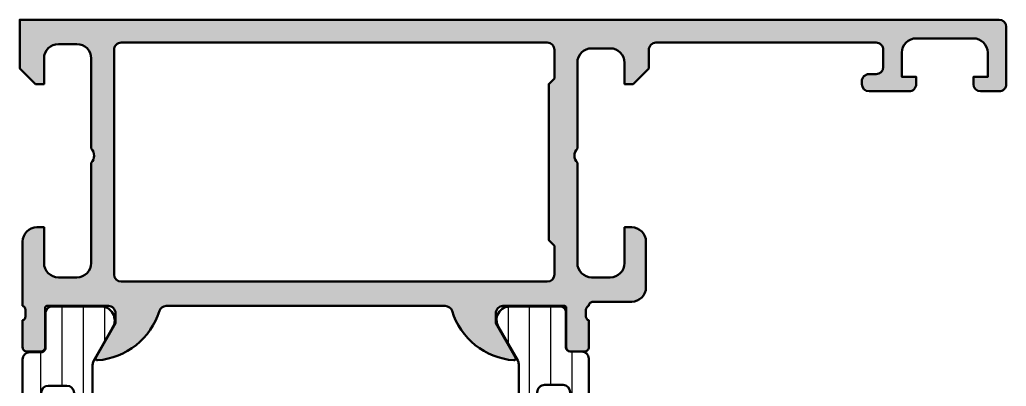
# Model space of a CAD drawing. Extents: x 0 to 69, y 0 to 75.
# Drawn here: x 0 to 69, y 49.4 to 75 of the extents above; entities that cross this region are included whole.
import ezdxf

# ---------------------------------------------------------------- set-up
doc = ezdxf.new("R2010")
doc.units = 0
for name, color, linetype, lineweight in [('0S-Alu contour', 7, 'Continuous', 50), ('0S-Alu hatch', 252, 'Continuous', 25), ('0S-Plastic contour', 254, 'Continuous', 50), ('0S-Plastic hatch', 253, 'Continuous', 25)]:
    doc.layers.add(name, color=color, linetype=linetype, lineweight=lineweight)
pattern_1 = [(90, (0, 0), (-1.4859, 0), [])]

# ---------------------------------------------------------------- blocks, each defined once
blk = doc.blocks.new('391440__559F4A3E_7AA7_41DD_851E_2F0323ACDB9D_')
at = {"layer": '0S-Alu hatch'}
h = blk.add_hatch(color=256, dxfattribs=at)
edge = h.paths.add_edge_path()
edge.add_line((1.099975617418729, 70.50000011443626), (1.699951203356229, 70.50000011443626))
edge.add_line((1.699951203356229, 70.50000011443626), (1.699951203357138, 72.29999410628955))
edge.add_ellipse((2.700053505246466, 72.29989156596805), major_axis=(-1.000102307146048, 0), ratio=1, start_angle=270.005867696491, end_angle=359.99412547345054, ccw=False)
edge.add_line((2.69995108414603, 73.2999938678696), (3.99993887711569, 73.29999386786949))
edge.add_ellipse((3.999962669504121, 72.30001766026356), major_axis=(-0.9999762078889711, 0), ratio=1, start_angle=179.9986504250064, end_angle=270.00136323587606, ccw=False)
edge.add_line((4.999938877115688, 72.2999941062921), (4.999938877115689, 66.00000011443626))
edge.add_ellipse((4.474991130341982, 65.50000011443626), major_axis=(-0.7249621623524855, 0), ratio=1, start_angle=136.3943329458766, end_angle=223.6056670541234, ccw=False)
edge.add_line((4.999938877115689, 65.00000011443626), (4.999938877115689, 57.99999916076195))
edge.add_ellipse((4.000024967976042, 57.99991306990159), major_axis=(-0.9999139128457843, 0), ratio=1, start_angle=89.99506693236742, end_angle=180.004933067632, ccw=False)
edge.add_line((3.99993887711569, 56.99999916076194), (2.699951084146486, 56.99999916076194))
edge.add_ellipse((2.69999040792496, 58.00003836532599), major_axis=(-1.000039205337196, 0), ratio=1, start_angle=0.0022461684533823245, end_angle=89.99774700178801, ccw=False)
edge.add_line((1.69995120335623, 57.99999916075964), (1.699951203355319, 60.50000011443728))
edge.add_line((1.699951203355319, 60.50000011443728), (1.199951203356684, 60.50000011443626))
edge.add_arc((1.200072840923596, 59.49987844706295), 1.000121674770262, 90.00696847134435, 179.993029821125)
edge.add_line((0.1999511735539079, 59.50000011443552), (0.1999511735539061, 55))
edge.add_ellipse((0.1211147270108596, 54.7324794080069), major_axis=(-0.2788950563274217, 0), ratio=1, start_angle=178.8354106259041, end_angle=253.58012358050638, ccw=False)
edge.add_line((0.3999521735538919, 54.72681100000854), (0.3999521735538786, 54.27321700000856))
edge.add_ellipse((0.1210840779106931, 54.26755634053151), major_axis=(-0.2789255417371668, 0), ratio=1, start_angle=106.4245945553547, end_angle=181.1628700728853, ccw=False)
edge.add_line((0.1999511735538649, 54.00001300000855), (0.1999511735538215, 52.12000200000003))
edge.add_arc((0.4999511735538111, 52.12000200000002), 0.2999999999999895, 180, 270.0000000000006)
edge.add_line((0.4999511735538139, 51.82000200000004), (1.4799254925966, 51.82000200000001))
edge.add_arc((1.479925492596602, 52.12000200000002), 0.3000000000000043, 269.9999999999998, 360)
edge.add_line((1.779925492596606, 52.12000200000002), (1.779925492596668, 54.88000364138297))
edge.add_ellipse((1.899925492596664, 54.88000364138297), major_axis=(-0.1199999999999957, 0), ratio=1, start_angle=269.9999006516561, end_angle=360, ccw=False)
edge.add_line((1.899925700671349, 55.00000364138278), (6.199949625542577, 54.99999618533164))
edge.add_ellipse((6.199962507796227, 54.50000906772366), major_axis=(-0.499987117773936, 0), ratio=1, start_angle=179.9993980350858, end_angle=270.00147623556404, ccw=False)
edge.add_line((6.699949625542565, 54.50000381472414), (6.699949625542552, 53.79999923708943))
edge.add_line((6.699949625542552, 53.79999923708943), (5.319095953778294, 51.40828266497713))
edge.add_arc((5.437481723675194, 51.33993283333199), 0.1367000000000044, 150.0000814796139, 274.4727263920628)
edge.add_arc((5.064217686326169, 56.11174128798006), 4.923085062803547, 274.4727263920576, 342.7104472842633)
edge.add_ellipse((10.24226068754666, 54.49999618533192), major_axis=(-0.4999999999996103, 0), ratio=1, start_angle=269.9999999999974, end_angle=342.7104472842616, ccw=False)
edge.add_line((10.24226068754668, 54.99999618533153), (29.75769048603479, 54.99999618533154))
edge.add_ellipse((29.75769048603479, 54.4999961853319), major_axis=(-0.4999999999996377, 0), ratio=1, start_angle=197.2895527157408, end_angle=270, ccw=False)
edge.add_arc((34.9357334872553, 56.11174128798006), 4.923085062803545, 197.2895527157366, 265.5272736079425)
edge.add_arc((34.56246944990627, 51.33993283333199), 0.1367000000000061, 265.5272736079394, 389.9999185203879)
edge.add_line((34.68085521980317, 51.40828266497714), (33.30000154803891, 53.79999923708943))
edge.add_line((33.30000154803891, 53.79999923708943), (33.3000015480389, 54.50000381472616))
edge.add_ellipse((33.79998866578521, 54.50000906772368), major_axis=(-0.4999871177739096, 0), ratio=1, start_angle=-90.00147623556637, end_angle=0.0006019649143240713, ccw=False)
edge.add_line((33.80000154803889, 54.99999618533164), (38.10002547291012, 55.00000364138278))
edge.add_ellipse((38.10002568098479, 54.88000364138295), major_axis=(-0.1200000000000073, 0), ratio=1, start_angle=180, end_angle=270.00009934833525, ccw=False)
edge.add_line((38.22002568098479, 54.88000364138296), (38.22002568098485, 52.12000200000001))
edge.add_arc((38.52002568098487, 52.12000200000002), 0.3000000000000114, 180, 270)
edge.add_line((38.52002568098487, 51.820002), (39.50000000002765, 51.82000200000004))
edge.add_arc((39.50000000002766, 52.12000200000002), 0.2999999999999829, 269.9999999999986, 360)
edge.add_line((39.80000000002764, 52.12000200000002), (39.8000000000276, 54.00001300000855))
edge.add_ellipse((39.87886709567076, 54.2675563405315), major_axis=(-0.2789255417371539, 0), ratio=1, start_angle=-1.1628700728862214, end_angle=73.57540544464842, ccw=False)
edge.add_line((39.59999900002759, 54.27321700000856), (39.59999900002758, 54.72681100000854))
edge.add_ellipse((39.87883644660135, 54.73247940800753), major_axis=(-0.278895056358168, 0), ratio=1, start_angle=-73.58012358050871, end_angle=1.1645893740972042, ccw=False)
edge.add_ellipse((40.10000000002023, 55.00000000003002), major_axis=(-0.2999999999706162, 0), ratio=1, start_angle=269.9999999999783, end_angle=360, ccw=False)
edge.add_line((40.10000000002035, 55.30000000000064), (42.7999511735529, 55.30000000000052))
edge.add_arc((42.7999511735529, 56.30000000000052), 1, 270, 360)
edge.add_line((43.7999511735529, 56.30000000000052), (43.79995117355245, 59.50000000000057))
edge.add_arc((42.79995117355268, 59.5000000000008), 0.9999999999997726, 0, 89.99999999998697)
edge.add_line((42.7999511735529, 60.50000000000057), (42.2999511735529, 60.50000000000057))
edge.add_line((42.2999511735529, 60.50000000000057), (42.29995117355245, 58.00000000000068))
edge.add_ellipse((41.2999511735524, 58.00000000000062), major_axis=(-1.000000000000049, 0), ratio=1, start_angle=90.00000000000279, end_angle=180, ccw=False)
edge.add_line((41.29995117355245, 57.00000000000057), (39.99995117355272, 57.00000000000068))
edge.add_ellipse((39.99995117355261, 58.00000000000057), major_axis=(-0.9999999999998863, 0), ratio=1, start_angle=0, end_angle=90.00000000000648, ccw=False)
edge.add_line((38.99995117355273, 58.00000000000057), (38.99995117355273, 65.00000000000055))
edge.add_ellipse((39.52495117355272, 65.50000000000057), major_axis=(-0.7249999999999939, 0), ratio=1, start_angle=-43.602818972704085, end_angle=43.602818972704085, ccw=False)
edge.add_line((38.99995117355273, 66.00000000000057), (38.99995117355273, 72.00000000000045))
edge.add_ellipse((39.99995117355279, 72.00000000000048), major_axis=(-1.000000000000063, 0), ratio=1, start_angle=270.00000000000364, end_angle=360, ccw=False)
edge.add_line((39.99995117355272, 73.00000000000057), (41.29995117355245, 73.00000000000045))
edge.add_ellipse((41.2999511735525, 72.00000000000051), major_axis=(-0.999999999999943, 0), ratio=1, start_angle=180, end_angle=270.00000000000284, ccw=False)
edge.add_line((42.29995117355245, 72.00000000000051), (42.29995117355245, 70.50000000000057))
edge.add_line((42.29995117355245, 70.50000000000057), (42.89995117355235, 70.50000000000045))
edge.add_line((42.89995117355235, 70.50000000000045), (43.99995117355272, 71.60000000000059))
edge.add_line((43.99995117355272, 71.60000000000059), (43.99995117355272, 72.90000000000055))
edge.add_ellipse((44.49995117355271, 72.90000000000055), major_axis=(-0.4999999999999929, 0), ratio=1, start_angle=269.9999999999992, end_angle=360, ccw=False)
edge.add_line((44.49995117355272, 73.40000000000055), (59.90000000001916, 73.40000000000055))
edge.add_ellipse((59.90000000001935, 72.90000000000073), major_axis=(-0.4999999999998153, 0), ratio=1, start_angle=180, end_angle=270.000000000022, ccw=False)
edge.add_line((60.40000000001917, 72.90000000000072), (60.40000000001963, 71.70000000000118))
edge.add_ellipse((59.90000000001842, 71.70000000000104), major_axis=(-0.5000000000012151, 0), ratio=1, start_angle=90.00000000008629, end_angle=180, ccw=False)
edge.add_line((59.90000000001916, 71.19999999999982), (59.40000000001917, 71.19999999999982))
edge.add_arc((59.40000000001872, 70.70000000000026), 0.4999999999995595, 89.99999999994868, 180)
edge.add_line((58.90000000001916, 70.70000000000027), (58.90000000001917, 70.49999999999989))
edge.add_arc((59.40000000001917, 70.5), 0.5, 180, 270)
edge.add_line((59.40000000001917, 70), (62.20000000001843, 70.00000000000091))
edge.add_arc((62.20000000001883, 70.50000000000142), 0.5000000000005116, 269.9999999999544, 360)
edge.add_line((62.70000000001934, 70.50000000000142), (62.70000000001935, 71))
edge.add_line((62.70000000001935, 71), (61.70000000001935, 71))
edge.add_line((61.70000000001935, 71), (61.70000000001935, 72.7000000000005))
edge.add_ellipse((62.700000000019, 72.70000000000016), major_axis=(-0.9999999999996518, 0), ratio=1, start_angle=269.99999999998005, end_angle=360, ccw=False)
edge.add_line((62.70000000001935, 73.69999999999982), (66.70000000001936, 73.69999999999982))
edge.add_ellipse((66.7000000000194, 72.69999999999986), major_axis=(-0.9999999999999573, 0), ratio=1, start_angle=180, end_angle=270.00000000000244, ccw=False)
edge.add_line((67.70000000001934, 72.69999999999987), (67.70000000001934, 71))
edge.add_line((67.70000000001934, 71), (66.70000000001936, 71))
edge.add_line((66.70000000001936, 71), (66.70000000001936, 70.5))
edge.add_arc((67.20000000001934, 70.5), 0.5, 180, 270)
edge.add_line((67.20000000001934, 70), (68.50000000001863, 70))
edge.add_arc((68.5000000000188, 70.50000000000028), 0.5000000000002843, 269.9999999999804, 360)
edge.add_line((69.00000000001909, 70.50000000000028), (69.00000000001909, 74.50000000000011))
edge.add_arc((68.50000000001846, 74.50000000000028), 0.5000000000006253, 0, 89.99999999998046)
edge.add_line((68.50000000001863, 75.00000000000091), (1.99947e-11, 75))
edge.add_line((1.99947e-11, 75), (1.95337e-11, 71.59997570037467))
edge.add_line((1.95337e-11, 71.59997570037467), (1.099975617418729, 70.50000011443626))
edge = h.paths.add_edge_path()
edge.add_line((7.099999912270938, 73.39996337413322), (36.89995117355282, 73.39996337413424))
edge.add_ellipse((36.89995117355283, 72.89996337413426), major_axis=(-0.4999999999999858, 0), ratio=1, start_angle=180, end_angle=270.00000000000165, ccw=False)
edge.add_line((37.39995117355281, 72.89996337413424), (37.39995117355281, 70.90000000000089))
edge.add_line((37.39995117355281, 70.90000000000089), (36.99995117355272, 70.50000000000068))
edge.add_line((36.99995117355272, 70.50000000000068), (36.99995117355272, 59.59999915705577))
edge.add_line((36.99995117355272, 59.59999915705577), (37.39995117355281, 59.19999915705545))
edge.add_line((37.39995117355281, 59.19999915705545), (37.39995117355281, 57.19999915705557))
edge.add_ellipse((36.89995117355316, 57.19999915705557), major_axis=(-0.499999999999659, 0), ratio=1, start_angle=90.00000000001302, end_angle=180, ccw=False)
edge.add_line((36.89995117355327, 56.69999915705592), (7.099999912271847, 56.69999915705568))
edge.add_ellipse((7.099999912272076, 57.19999915705637), major_axis=(-0.5000000000006822, 0), ratio=1, start_angle=0, end_angle=89.99999999997402, ccw=False)
edge.add_line((6.599999912271393, 57.1999991570566), (6.599999912271393, 72.89996349334288))
edge.add_ellipse((7.099932248181029, 72.9000310382397), major_axis=(-0.4999323404725673, 0), ratio=1, start_angle=-90.00775478294622, end_angle=0.0077411226239973985, ccw=False)
at = {"layer": '0S-Alu contour', "color": 7}
for points in [[(68.50000000001863, 75.00000000000091), (1.99947e-11, 75), (1.95337e-11, 71.59997570037467), (1.099975617418729, 70.50000011443626)], [(69.00000000001909, 70.50000000000028), (69.00000000001909, 74.50000000000011)], [(2.69995108414603, 73.2999938678696), (3.99993887711569, 73.29999386786949)], [(7.099999912270938, 73.39996337413322), (36.89995117355282, 73.39996337413424)], [(44.49995117355272, 73.40000000000055), (59.90000000001916, 73.40000000000055)], [(62.70000000001935, 73.69999999999982), (66.70000000001936, 73.69999999999982)], [(6.599999912271393, 57.1999991570566), (6.599999912271393, 72.89996349334288)], [(37.39995117355281, 72.89996337413424), (37.39995117355281, 70.90000000000089), (36.99995117355272, 70.50000000000068), (36.99995117355272, 59.59999915705577), (37.39995117355281, 59.19999915705545), (37.39995117355281, 57.19999915705557)], [(39.99995117355272, 73.00000000000057), (41.29995117355245, 73.00000000000045)], [(42.29995117355245, 72.00000000000051), (42.29995117355245, 70.50000000000057), (42.89995117355235, 70.50000000000045), (43.99995117355272, 71.60000000000059), (43.99995117355272, 72.90000000000055)], [(60.40000000001917, 72.90000000000072), (60.40000000001963, 71.70000000000118)], [(62.70000000001934, 70.50000000000142), (62.70000000001935, 71), (61.70000000001935, 71), (61.70000000001935, 72.7000000000005)], [(67.70000000001934, 72.69999999999987), (67.70000000001934, 71), (66.70000000001936, 71), (66.70000000001936, 70.5)], [(1.099975617418729, 70.50000011443626), (1.699951203356229, 70.50000011443626), (1.699951203357138, 72.29999410628955)], [(4.999938877115688, 72.2999941062921), (4.999938877115689, 66.00000011443626)], [(38.99995117355273, 66.00000000000057), (38.99995117355273, 72.00000000000045)], [(59.90000000001916, 71.19999999999982), (59.40000000001917, 71.19999999999982)], [(58.90000000001916, 70.70000000000027), (58.90000000001917, 70.49999999999989)], [(59.40000000001917, 70), (62.20000000001843, 70.00000000000091)], [(67.20000000001934, 70), (68.50000000001863, 70)], [(4.999938877115689, 65.00000011443626), (4.999938877115689, 57.99999916076195)], [(38.99995117355273, 58.00000000000057), (38.99995117355273, 65.00000000000055)], [(1.69995120335623, 57.99999916075964), (1.699951203355319, 60.50000011443728), (1.199951203356684, 60.50000011443626)], [(42.7999511735529, 60.50000000000057), (42.2999511735529, 60.50000000000057), (42.29995117355245, 58.00000000000068)], [(0.1999511735539079, 59.50000011443552), (0.1999511735539061, 55)], [(43.7999511735529, 56.30000000000052), (43.79995117355245, 59.50000000000057)], [(3.99993887711569, 56.99999916076194), (2.699951084146486, 56.99999916076194)], [(36.89995117355327, 56.69999915705592), (7.099999912271848, 56.69999915705568)], [(41.29995117355245, 57.00000000000057), (39.99995117355272, 57.00000000000068)], [(40.10000000002035, 55.30000000000064), (42.7999511735529, 55.30000000000052)], [(0.3999521735538919, 54.72681100000854), (0.3999521735538786, 54.27321700000856)], [(1.779925492596606, 52.12000200000002), (1.779925492596668, 54.88000364138297)], [(1.899925700671349, 55.00000364138278), (6.199949625542577, 54.99999618533164)], [(10.24226068754668, 54.99999618533153), (29.75769048603479, 54.99999618533154)], [(33.80000154803889, 54.99999618533164), (38.10002547291012, 55.00000364138278)], [(38.22002568098479, 54.88000364138296), (38.22002568098485, 52.12000200000001)], [(39.59999900002759, 54.27321700000856), (39.59999900002758, 54.72681100000854)], [(0.1999511735538649, 54.00001300000855), (0.1999511735538215, 52.12000200000003)], [(6.699949625542565, 54.50000381472414), (6.699949625542552, 53.79999923708943), (5.319095953778294, 51.40828266497713)], [(34.68085521980317, 51.40828266497714), (33.30000154803891, 53.79999923708943), (33.3000015480389, 54.50000381472616)], [(39.80000000002764, 52.12000200000002), (39.8000000000276, 54.00001300000855)], [(0.4999511735538139, 51.82000200000004), (1.4799254925966, 51.82000200000001)], [(38.52002568098487, 51.820002), (39.50000000002765, 51.82000200000004)]]:
    blk.add_lwpolyline(points, dxfattribs=at)
for centre, radius, start, end in [((68.50000000001846, 74.50000000000028), 0.5000000000006253, 0, 89.99999999998046), ((59.40000000001872, 70.70000000000026), 0.4999999999995595, 89.99999999994868, 180), ((59.40000000001917, 70.5), 0.5, 180, 270), ((62.20000000001883, 70.50000000000142), 0.5000000000005116, 269.9999999999544, 0), ((67.20000000001934, 70.5), 0.5, 180, 270), ((68.5000000000188, 70.50000000000028), 0.5000000000002843, 269.9999999999804, 0), ((1.200072840923596, 59.49987844706295), 1.000121674770262, 90.00696847134435, 179.993029821125), ((42.79995117355268, 59.5000000000008), 0.9999999999997726, 0, 89.99999999998697), ((42.7999511735529, 56.30000000000052), 1, 270, 0), ((5.064217686326169, 56.11174128798006), 4.923085062803547, 274.4727263920576, 342.7104472842633), ((34.9357334872553, 56.11174128798006), 4.923085062803545, 197.2895527157366, 265.5272736079425), ((0.4999511735538111, 52.12000200000002), 0.2999999999999895, 180, 270.0000000000006), ((1.479925492596602, 52.12000200000002), 0.3000000000000043, 269.9999999999998, 0), ((38.52002568098487, 52.12000200000002), 0.3000000000000114, 180, 270), ((39.50000000002766, 52.12000200000002), 0.2999999999999829, 269.9999999999986, 0), ((5.437481723675194, 51.33993283333199), 0.1367000000000044, 150.0000814796139, 274.4727263920628), ((34.56246944990627, 51.33993283333199), 0.1367000000000061, 265.5272736079394, 29.99991852038789)]:
    blk.add_arc(centre, radius, start, end, dxfattribs=at)
at = {"layer": '0S-Alu contour', "color": 7, "extrusion": (0, 1e-16, -1)}
blk.add_arc((-2.700053505246466, 72.29989156596805), 1.000102307146048, 0.0058745265494312, 89.99413230350896, dxfattribs=at)
at = {"layer": '0S-Alu contour', "color": 7, "extrusion": (2e-16, 1e-16, -1)}
blk.add_arc((-3.999962669504121, 72.30001766026356), 0.9999762078889711, 89.99863676412394, 180.0013495749936, dxfattribs=at)
at = {"layer": '0S-Alu contour', "color": 7, "extrusion": (0, 0, -1)}
for centre, radius, start, end in [((-7.099932248181029, 72.9000310382397), 0.4999323404725673, 359.992258877376, 90.00775478294631), ((-36.89995117355283, 72.89996337413426), 0.4999999999999858, 89.99999999999837, 180), ((-7.099999912272076, 57.19999915705637), 0.5000000000006822, 270.000000000026, 0), ((-36.89995117355316, 57.19999915705557), 0.499999999999659, 180, 269.999999999987), ((-40.10000000002023, 55.00000000003002), 0.2999999999706162, 0, 90.00000000002171), ((-10.24226068754666, 54.49999618533192), 0.4999999999996103, 17.28955271573841, 90.00000000000261)]:
    blk.add_arc(centre, radius, start, end, dxfattribs=at)
at = {"layer": '0S-Alu contour', "color": 7, "extrusion": (-1.3e-15, 3.1e-15, -1)}
blk.add_arc((-44.49995117355271, 72.90000000000055), 0.4999999999999929, 0, 90.00000000000081, dxfattribs=at)
at = {"layer": '0S-Alu contour', "color": 7, "extrusion": (4.3e-15, 1.8e-15, -1)}
blk.add_arc((-59.90000000001935, 72.90000000000073), 0.4999999999998153, 89.99999999997802, 180, dxfattribs=at)
at = {"layer": '0S-Alu contour', "color": 7, "extrusion": (-9e-16, 2.2e-15, -1)}
blk.add_arc((-62.700000000019, 72.70000000000016), 0.9999999999996518, 0, 90.00000000001994, dxfattribs=at)
at = {"layer": '0S-Alu contour', "color": 7, "extrusion": (2.4e-15, 1e-15, -1)}
blk.add_arc((-66.7000000000194, 72.69999999999986), 0.9999999999999573, 89.99999999999756, 180, dxfattribs=at)
at = {"layer": '0S-Alu contour', "color": 7, "extrusion": (-6e-16, 1.4e-15, -1)}
blk.add_arc((-39.99995117355279, 72.00000000000048), 1.000000000000063, 0, 89.99999999999633, dxfattribs=at)
at = {"layer": '0S-Alu contour', "color": 7, "extrusion": (1.5e-15, 6e-16, -1)}
blk.add_arc((-41.2999511735525, 72.00000000000051), 0.999999999999943, 89.99999999999714, 180, dxfattribs=at)
at = {"layer": '0S-Alu contour', "color": 7, "extrusion": (1.8e-15, -4.3e-15, -1)}
blk.add_arc((-59.90000000001842, 71.70000000000104), 0.5000000000012151, 180, 269.9999999999137, dxfattribs=at)
at = {"layer": '0S-Alu contour', "color": 7, "extrusion": (3e-16, -1e-16, -1)}
blk.add_arc((-4.474991130341982, 65.50000011443626), 0.7249621623524857, 136.3943329458766, 223.6056670541234, dxfattribs=at)
at = {"layer": '0S-Alu contour', "color": 7, "extrusion": (-2e-15, 8e-16, -1)}
blk.add_arc((-39.52495117355272, 65.50000000000057), 0.7249999999999939, 316.3971810272959, 43.6028189727041, dxfattribs=at)
at = {"layer": '0S-Alu contour', "color": 7, "extrusion": (-1e-16, 0, -1)}
blk.add_arc((-2.69999040792496, 58.00003836532599), 1.000039205337196, 270.0022529982121, 359.9977538315466, dxfattribs=at)
at = {"layer": '0S-Alu contour', "color": 7, "extrusion": (1e-16, -2e-16, -1)}
blk.add_arc((-4.000024967976042, 57.99991306990159), 0.9999139128457843, 179.995066932368, 270.0049330676326, dxfattribs=at)
at = {"layer": '0S-Alu contour', "color": 7, "extrusion": (-1.4e-15, -6e-16, -1)}
blk.add_arc((-39.99995117355261, 58.00000000000057), 0.9999999999998863, 269.9999999999935, 0, dxfattribs=at)
at = {"layer": '0S-Alu contour', "color": 7, "extrusion": (6e-16, -1.5e-15, -1)}
blk.add_arc((-41.2999511735524, 58.00000000000062), 1.000000000000049, 180, 269.9999999999972, dxfattribs=at)
at = {"layer": '0S-Alu contour', "color": 7, "extrusion": (1e-16, 0, -1)}
blk.add_arc((-0.1211147270108596, 54.7324794080069), 0.2788950563274217, 106.4198764194936, 181.164589374096, dxfattribs=at)
at = {"layer": '0S-Alu contour', "color": 7, "extrusion": (-2e-16, 5e-16, -1)}
blk.add_arc((-1.899925492596664, 54.88000364138297), 0.1199999999999957, 0, 90.00009934834388, dxfattribs=at)
at = {"layer": '0S-Alu contour', "color": 7, "extrusion": (5e-16, 2e-16, -1)}
blk.add_arc((-6.199962507796227, 54.50000906772366), 0.4999871177739361, 89.99852376443596, 180.0006019649143, dxfattribs=at)
at = {"layer": '0S-Alu contour', "color": 7, "extrusion": (2.7e-15, 1.9e-15, -1)}
blk.add_arc((-29.75769048603479, 54.4999961853319), 0.4999999999996377, 90, 162.7104472842592, dxfattribs=at)
at = {"layer": '0S-Alu contour', "color": 7, "extrusion": (-1e-15, 2.4e-15, -1)}
blk.add_arc((-33.79998866578521, 54.50000906772368), 0.4999871177739096, 359.9993980350857, 90.00147623556649, dxfattribs=at)
at = {"layer": '0S-Alu contour', "color": 7, "extrusion": (1.13e-14, 4.7e-15, -1)}
blk.add_arc((-38.10002568098479, 54.88000364138295), 0.1200000000000073, 89.99990065166473, 180, dxfattribs=at)
at = {"layer": '0S-Alu contour', "color": 7, "extrusion": (-4.3e-15, 6.2e-15, -1)}
blk.add_arc((-39.87883644660135, 54.73247940800753), 0.278895056358168, 358.8354106259028, 73.58012358050881, dxfattribs=at)
at = {"layer": '0S-Alu contour', "color": 7, "extrusion": (1e-16, -1e-16, -1)}
blk.add_arc((-0.1210840779106931, 54.26755634053151), 0.2789255417371668, 178.8371299271147, 253.5754054446453, dxfattribs=at)
at = {"layer": '0S-Alu contour', "color": 7, "extrusion": (-7.3e-15, -2.3e-15, -1)}
blk.add_arc((-39.87886709567076, 54.2675563405315), 0.2789255417371539, 286.4245945553516, 1.162870072886224, dxfattribs=at)
blk = doc.blocks.new('278259__1E640822_5271_4DD2_96CB_6BA0FCC46A5F___A427173F_CD41_413F_9BF4_616A60D7159D_')
at = {"layer": '0S-Plastic hatch'}
h = blk.add_hatch(dxfattribs=at)
h.set_pattern_fill('ANSI31', color=256, scale=0.4680000000000001, angle=45, style=0)
h.set_pattern_definition(pattern_1)
edge = h.paths.add_edge_path()
edge.add_line((44.86602540378232, 38.280002), (40.29999999999788, 38.28000200000001))
edge.add_ellipse((40.29999999999787, 38.78000200000001), major_axis=(-0.4999999999999929, 0), ratio=1, start_angle=0, end_angle=90.0000000000008, ccw=False)
edge.add_line((39.79999999999789, 38.78000200000001), (39.79999999999792, 51.32000200000001))
edge.add_arc((39.31500534626164, 51.32621741793055), 0.4850344787464273, 359.2657698000926, 451.772822856612)
edge.add_line((39.29999999999792, 51.81101973347405), (38.49999999999792, 51.81101973347404))
edge.add_ellipse((38.51589986265247, 52.1265879387514), major_axis=(-0.3159685076307552, 0), ratio=1, start_angle=1.1943399875257796, end_angle=87.11559882400871, ccw=False)
edge.add_line((38.19999999999792, 52.12000200000001), (38.19999999999792, 54.52000200000001))
edge.add_arc((37.77918735354941, 54.55280247580948), 0.4220890363706773, 355.5430600779406, 460.8132327858759)
edge.add_line((37.69999999999792, 54.96739687719696), (34.35655099261494, 54.96739687719697))
edge.add_arc((34.29740552978362, 54.02000200000003), 0.9492392949686216, 86.42768479904498, 211.7852894609867)
edge.add_line((33.4905255888305, 53.52000200000002), (34.83301270189013, 51.19474611167426))
edge.add_ellipse((34.39999999999784, 50.94474611167425), major_axis=(-0.5000000000000692, 0), ratio=1, start_angle=180, end_angle=209.9999999999964, ccw=False)
edge.add_line((34.89999999999791, 50.94474611167427), (34.89999999999783, 16.61525788832578))
edge.add_ellipse((31.95758078183888, 16.93757717040204), major_axis=(-2.960020367326764, 0), ratio=1, start_angle=168.80234837655, end_angle=173.7486152229199, ccw=False)
edge.add_line((34.86125158358074, 16.36275854674668), (33.51876447052108, 14.03750265842093))
edge.add_arc((34.34216939493232, 13.51505902075727), 0.975163075633972, 147.605209744158, 270.8450224824836)
edge.add_line((34.35655099261484, 12.54000200000002), (37.69999999999783, 12.54000200000002))
edge.add_arc((37.69999999999783, 13.04000200000002), 0.5, 270, 360)
edge.add_line((38.19999999999783, 13.04000200000002), (38.19999999999783, 15.44000200000002))
edge.add_ellipse((38.49999999999784, 15.44000200000002), major_axis=(-0.3000000000000043, 0), ratio=1, start_angle=270.00000000000273, end_angle=360, ccw=False)
edge.add_line((38.49999999999783, 15.74000200000002), (39.29999999999784, 15.74000200000002))
edge.add_arc((39.29999999999784, 16.24000200000002), 0.5, 270, 360)
edge.add_line((39.79999999999784, 16.24000200000002), (39.79999999999786, 24.78000200000001))
edge.add_ellipse((40.29999999999785, 24.78000200000002), major_axis=(-0.4999999999999929, 0), ratio=1, start_angle=270, end_angle=360, ccw=False)
edge.add_line((40.29999999999786, 25.28000200000001), (47.69999999999785, 25.280002))
edge.add_arc((47.69999999999785, 26.280002), 1.000000000000003, 270, 360)
edge.add_line((48.69999999999786, 26.280002), (48.69999999999788, 35.85513086940357))
edge.add_arc((48.19999999999788, 35.85513086940357), 0.5000000000000071, 0, 59.99999999999956)
edge.add_line((48.44999999999789, 36.28814357129579), (45.11602540378232, 38.21301470189222))
edge.add_arc((44.86602540378231, 37.78000200000001), 0.5000000000000016, 59.99999999999915, 89.9999999999992)
edge = h.paths.add_edge_path()
edge.add_ellipse((40.29999999999787, 36.48000200000002), major_axis=(-0.5, 0), ratio=1, start_angle=270, end_angle=360, ccw=False)
edge.add_line((40.29999999999787, 36.98000200000001), (44.51769145362186, 36.980002))
edge.add_ellipse((44.51769145362187, 36.480002), major_axis=(-0.5000000000000006, 0), ratio=1, start_angle=240.000000000001, end_angle=270.0000000000008, ccw=False)
edge.add_line((44.76769145362186, 36.91301470189222), (47.14999999999788, 35.53758822134928))
edge.add_ellipse((46.89999999999787, 35.10457551945706), major_axis=(-0.5000000000000071, 0), ratio=1, start_angle=180, end_angle=239.9999999999996, ccw=False)
edge.add_line((47.39999999999787, 35.10457551945706), (47.39999999999787, 27.380002))
edge.add_ellipse((46.89999999999786, 27.380002), major_axis=(-0.5000000000000071, 0), ratio=1, start_angle=90, end_angle=180, ccw=False)
edge.add_line((46.89999999999786, 26.88000199999999), (40.29999999999787, 26.88000200000001))
edge.add_ellipse((40.29999999999787, 27.38000200000001), major_axis=(-0.5, 0), ratio=1, start_angle=0, end_angle=90, ccw=False)
edge.add_line((39.79999999999787, 27.38000200000001), (39.79999999999788, 36.48000200000002))
edge = h.paths.add_edge_path()
edge.add_ellipse((37.9999999999979, 48.98000200000002), major_axis=(-0.5000000000000071, 0), ratio=1, start_angle=180, end_angle=269.9999999999992, ccw=False)
edge.add_line((38.4999999999979, 48.98000200000002), (38.49999999999789, 40.18000200000002))
edge.add_ellipse((37.99999999999789, 40.18000200000002), major_axis=(-0.5, 0), ratio=1, start_angle=90, end_angle=180, ccw=False)
edge.add_line((37.99999999999789, 39.68000200000002), (36.69999999999788, 39.68000200000002))
edge.add_ellipse((36.69999999999788, 40.18000200000002), major_axis=(-0.5, 0), ratio=1, start_angle=0, end_angle=90, ccw=False)
edge.add_line((36.19999999999789, 40.18000200000002), (36.1999999999979, 48.98000200000002))
edge.add_ellipse((36.6999999999979, 48.98000200000002), major_axis=(-0.5, 0), ratio=1, start_angle=269.9999999999992, end_angle=360, ccw=False)
edge.add_line((36.69999999999791, 49.48000200000001), (37.99999999999791, 49.48000200000002))
edge = h.paths.add_edge_path()
edge.add_ellipse((37.99999999999788, 38.18000200000002), major_axis=(-0.5, 0), ratio=1, start_angle=180, end_angle=270, ccw=False)
edge.add_line((38.49999999999788, 38.18000200000002), (38.49999999999787, 29.38000200000002))
edge.add_ellipse((37.99999999999787, 29.38000200000002), major_axis=(-0.5, 0), ratio=1, start_angle=89.9999999999992, end_angle=180, ccw=False)
edge.add_line((37.99999999999786, 28.88000200000002), (36.69999999999787, 28.88000200000002))
edge.add_ellipse((36.69999999999787, 29.38000200000002), major_axis=(-0.5, 0), ratio=1, start_angle=0, end_angle=90, ccw=False)
edge.add_line((36.19999999999786, 29.38000200000002), (36.19999999999788, 38.18000200000002))
edge.add_ellipse((36.69999999999788, 38.18000200000002), major_axis=(-0.5000000000000071, 0), ratio=1, start_angle=270, end_angle=360, ccw=False)
edge.add_line((36.69999999999788, 38.68000200000003), (37.99999999999788, 38.68000200000002))
edge = h.paths.add_edge_path()
edge.add_ellipse((37.99999999999786, 27.38000200000002), major_axis=(-0.5, 0), ratio=1, start_angle=180, end_angle=269.9999999999992, ccw=False)
edge.add_line((38.49999999999786, 27.38000200000002), (38.49999999999784, 18.58000200000002))
edge.add_ellipse((37.99999999999784, 18.58000200000001), major_axis=(-0.5, 0), ratio=1, start_angle=90, end_angle=180, ccw=False)
edge.add_line((37.99999999999784, 18.08000200000001), (36.69999999999784, 18.08000200000002))
edge.add_ellipse((36.69999999999784, 18.58000200000002), major_axis=(-0.5, 0), ratio=1, start_angle=0, end_angle=90, ccw=False)
edge.add_line((36.19999999999784, 18.58000200000002), (36.19999999999786, 27.38000200000002))
edge.add_ellipse((36.69999999999786, 27.38000200000002), major_axis=(-0.5, 0), ratio=1, start_angle=270, end_angle=360, ccw=False)
edge.add_line((36.69999999999786, 27.88000200000002), (37.99999999999786, 27.88000200000002))
at = {"layer": '0S-Alu contour', "color": 7}
for points in [[(36.69999999999791, 49.48000200000001), (37.99999999999791, 49.48000200000002)], [(36.19999999999789, 40.18000200000002), (36.1999999999979, 48.98000200000002)], [(38.4999999999979, 48.98000200000002), (38.49999999999789, 40.18000200000002)], [(37.99999999999789, 39.68000200000002), (36.69999999999788, 39.68000200000002)], [(36.69999999999788, 38.68000200000003), (37.99999999999788, 38.68000200000002)], [(36.19999999999786, 29.38000200000002), (36.19999999999788, 38.18000200000002)], [(38.49999999999788, 38.18000200000002), (38.49999999999787, 29.38000200000002)], [(40.29999999999787, 36.98000200000001), (44.51769145362186, 36.980002)], [(44.76769145362186, 36.91301470189222), (47.14999999999788, 35.53758822134928)], [(39.79999999999787, 27.38000200000001), (39.79999999999788, 36.48000200000002)], [(47.39999999999787, 35.10457551945706), (47.39999999999787, 27.380002)], [(37.99999999999786, 28.88000200000002), (36.69999999999787, 28.88000200000002)], [(36.69999999999786, 27.88000200000002), (37.99999999999786, 27.88000200000002)], [(36.19999999999784, 18.58000200000002), (36.19999999999786, 27.38000200000002)], [(38.49999999999786, 27.38000200000002), (38.49999999999784, 18.58000200000002)], [(46.89999999999786, 26.88000199999999), (40.29999999999787, 26.88000200000001)], [(37.99999999999784, 18.08000200000001), (36.69999999999784, 18.08000200000002)]]:
    blk.add_lwpolyline(points, dxfattribs=at)
at = {"layer": '0S-Alu contour', "color": 7, "extrusion": (0, 0, -1)}
for centre, radius, start, end in [((-36.6999999999979, 48.98000200000002), 0.5, 0, 90.00000000000081), ((-37.9999999999979, 48.98000200000002), 0.5000000000000071, 90.00000000000081, 180), ((-36.69999999999788, 40.18000200000002), 0.5, 270, 0), ((-37.99999999999789, 40.18000200000002), 0.5, 180, 270), ((-36.69999999999788, 38.18000200000002), 0.5000000000000071, 0, 90), ((-37.99999999999788, 38.18000200000002), 0.5, 90, 180), ((-40.29999999999787, 36.48000200000002), 0.5, 0, 90), ((-44.51769145362187, 36.480002), 0.5000000000000006, 89.9999999999992, 119.999999999999), ((-46.89999999999787, 35.10457551945706), 0.5000000000000071, 120.0000000000004, 180), ((-36.69999999999787, 29.38000200000002), 0.5, 270, 0), ((-37.99999999999787, 29.38000200000002), 0.5, 180, 270.0000000000008), ((-36.69999999999786, 27.38000200000002), 0.5, 0, 90), ((-37.99999999999786, 27.38000200000002), 0.5, 90.00000000000081, 180), ((-40.29999999999787, 27.38000200000001), 0.5, 270, 0), ((-46.89999999999786, 27.380002), 0.5000000000000071, 180, 270), ((-36.69999999999784, 18.58000200000002), 0.5, 270, 0), ((-37.99999999999784, 18.58000200000001), 0.5, 180, 270)]:
    blk.add_arc(centre, radius, start, end, dxfattribs=at)
at = {"layer": '0S-Plastic contour', "color": 7}
for points in [[(37.69999999999792, 54.96739687719696), (34.35655099261494, 54.96739687719697)], [(38.19999999999792, 52.12000200000001), (38.19999999999792, 54.52000200000001)], [(33.4905255888305, 53.52000200000002), (34.83301270189013, 51.19474611167426)], [(39.29999999999792, 51.81101973347405), (38.49999999999792, 51.81101973347404)], [(39.79999999999789, 38.78000200000001), (39.79999999999792, 51.32000200000001)], [(34.89999999999791, 50.94474611167427), (34.89999999999783, 16.61525788832578)], [(44.86602540378232, 38.280002), (40.29999999999788, 38.28000200000001)], [(48.44999999999789, 36.28814357129579), (45.11602540378232, 38.21301470189222)], [(48.69999999999786, 26.280002), (48.69999999999788, 35.85513086940357)], [(40.29999999999786, 25.28000200000001), (47.69999999999785, 25.280002)], [(39.79999999999784, 16.24000200000002), (39.79999999999786, 24.78000200000001)], [(34.86125158358074, 16.36275854674668), (33.51876447052108, 14.03750265842093)], [(38.19999999999783, 13.04000200000002), (38.19999999999783, 15.44000200000002)], [(38.49999999999783, 15.74000200000002), (39.29999999999784, 15.74000200000002)], [(34.35655099261484, 12.54000200000002), (37.69999999999783, 12.54000200000002)]]:
    blk.add_lwpolyline(points, dxfattribs=at)
for centre, radius, start, end in [((34.29740552978362, 54.02000200000003), 0.9492392949686216, 86.42768479904498, 211.7852894609867), ((37.77918735354941, 54.55280247580948), 0.4220890363706773, 355.5430600779406, 100.8132327858759), ((39.31500534626164, 51.32621741793055), 0.4850344787464273, 359.2657698000926, 91.77282285661208), ((44.86602540378231, 37.78000200000001), 0.5000000000000016, 59.99999999999915, 89.9999999999992), ((48.19999999999788, 35.85513086940357), 0.5000000000000071, 0, 59.99999999999956), ((47.69999999999785, 26.280002), 1.000000000000003, 270, 0), ((39.29999999999784, 16.24000200000002), 0.5, 270, 0), ((34.34216939493232, 13.51505902075727), 0.975163075633972, 147.605209744158, 270.8450224824836), ((37.69999999999783, 13.04000200000002), 0.5, 270, 0)]:
    blk.add_arc(centre, radius, start, end, dxfattribs=at)
at = {"layer": '0S-Plastic contour', "color": 7, "extrusion": (0, 0, -1)}
for centre, radius, start, end in [((-38.51589986265247, 52.1265879387514), 0.3159685076307552, 272.8844011759913, 358.8056600124742), ((-34.39999999999784, 50.94474611167425), 0.5000000000000692, 150.0000000000036, 180), ((-40.29999999999787, 38.78000200000001), 0.4999999999999929, 269.9999999999992, 0), ((-40.29999999999785, 24.78000200000002), 0.4999999999999929, 0, 90), ((-31.95758078183888, 16.93757717040204), 2.960020367326764, 186.2513847770802, 191.1976516234501), ((-38.49999999999784, 15.44000200000002), 0.3000000000000043, 0, 89.99999999999729)]:
    blk.add_arc(centre, radius, start, end, dxfattribs=at)
blk = doc.blocks.new('278259__F0711DC6_B900_4609_BF3B_02A57AA5C99F___1B6E4D3F_51AE_4772_84DB_3B3A2C9BD6F6_')
at = {"layer": '0S-Plastic hatch'}
h = blk.add_hatch(dxfattribs=at)
h.set_pattern_fill('ANSI31', color=256, scale=0.4680000000000001, angle=45, style=0)
h.set_pattern_definition(pattern_1)
edge = h.paths.add_edge_path()
edge.add_ellipse((0.7000000000203944, 51.27007007251656), major_axis=(-0.5000000000000097, 0), ratio=1, start_angle=270.0000000000005, end_angle=360, ccw=False)
edge.add_line((0.70000000002039, 51.77007007251657), (1.500000000020388, 51.77007007251657))
edge.add_arc((1.50000000002039, 52.07007007251656), 0.29999999999999, 269.9999999999996, 360)
edge.add_line((1.80000000002038, 52.07007007251656), (1.800000000020386, 54.47007007251658))
edge.add_ellipse((2.300000000020386, 54.47007007251658), major_axis=(-0.5000000000000006, 0), ratio=1, start_angle=269.99999999999966, end_angle=360, ccw=False)
edge.add_line((2.300000000020389, 54.97007007251657), (5.650000000020379, 54.97007007251657))
edge.add_ellipse((5.659430644387473, 53.98642471486074), major_axis=(-0.9836905645023982, 0), ratio=1, start_angle=148.5315411172893, end_angle=270.54930322325924, ccw=False)
edge.add_line((6.498447544286539, 53.47290960468889), (5.149409438609889, 51.13630706431047))
edge.add_arc((6.128440767080086, 50.81373903696935), 1.03080185990755, 161.7641518200433, 176.1212704525646)
edge.add_line((5.100000000020378, 50.88346753213814), (5.100000000020394, 16.57667261289499))
edge.add_arc((5.600000000020373, 16.576672612895), 0.4999999999999787, 180, 210.0000000000018)
edge.add_line((5.16698729812818, 16.326672612895), (6.51602540380483, 13.99007007251656))
edge.add_ellipse((5.722310917686622, 13.49007007251657), major_axis=(-0.9380739232458619, 0), ratio=1, start_angle=85.5790003624299, end_angle=212.2088540924035, ccw=False)
edge.add_line((5.650000000020377, 12.5547873256105), (2.300000000020396, 12.5547873256105))
edge.add_ellipse((2.2053347927806, 12.95085845979298), major_axis=(-0.4072270187430427, 0), ratio=1, start_angle=-5.525532638280993, end_angle=103.44212130344198, ccw=False)
edge.add_line((1.80000000002039, 12.99007007251655), (1.800000000020394, 15.39007007251656))
edge.add_arc((1.500000000020381, 15.39007007251656), 0.3000000000000127, 0, 90)
edge.add_line((1.500000000020381, 15.69007007251658), (0.7000000000203942, 15.69007007251656))
edge.add_ellipse((0.7000000000203953, 16.19007007251656), major_axis=(-0.5000000000000018, 0), ratio=1, start_angle=0, end_angle=89.99999999999989, ccw=False)
edge.add_line((0.2000000000203936, 16.19007007251656), (0.2000000000203847, 51.27007007251656))
edge = h.paths.add_edge_path()
edge.add_arc((3.300000000020388, 27.38007007251657), 0.5, 0, 90)
edge.add_line((3.300000000020388, 27.88007007251657), (2.000000000020388, 27.88007007251657))
edge.add_arc((2.000000000020388, 27.38007007251657), 0.5, 90, 180)
edge.add_line((1.500000000020388, 27.38007007251657), (1.500000000020389, 18.53007007251656))
edge.add_arc((2.000000000020389, 18.53007007251656), 0.5, 180, 270)
edge.add_line((2.000000000020389, 18.03007007251656), (3.300000000020389, 18.03007007251656))
edge.add_arc((3.300000000020389, 18.53007007251656), 0.5, 270, 360)
edge.add_line((3.800000000020389, 18.53007007251656), (3.800000000020388, 27.38007007251657))
edge = h.paths.add_edge_path()
edge.add_arc((2.000000000020389, 48.93007007251657), 0.5, 90, 180)
edge.add_line((1.500000000020389, 48.93007007251657), (1.500000000020388, 40.08007007251657))
edge.add_arc((2.000000000020388, 40.08007007251657), 0.5, 180, 270)
edge.add_line((2.000000000020388, 39.58007007251657), (3.300000000020388, 39.58007007251657))
edge.add_arc((3.300000000020388, 40.08007007251657), 0.5, 270, 360)
edge.add_line((3.800000000020388, 40.08007007251657), (3.800000000020388, 48.93007007251657))
edge.add_arc((3.300000000020389, 48.93007007251657), 0.4999999999999996, 0, 89.99999999999994)
edge.add_line((3.300000000020389, 49.43007007251657), (2.000000000020389, 49.43007007251657))
edge = h.paths.add_edge_path()
edge.add_arc((3.300000000020387, 38.08007007251657), 0.5, 0, 90)
edge.add_line((3.300000000020387, 38.58007007251657), (2.000000000020386, 38.58007007251657))
edge.add_arc((2.000000000020386, 38.08007007251657), 0.5, 90, 180)
edge.add_line((1.500000000020386, 38.08007007251657), (1.500000000020387, 29.38007007251657))
edge.add_arc((2.000000000020387, 29.38007007251657), 0.5, 180, 270)
edge.add_line((2.000000000020387, 28.88007007251657), (3.300000000020388, 28.88007007251657))
edge.add_arc((3.300000000020388, 29.38007007251657), 0.5, 270, 360)
edge.add_line((3.800000000020388, 29.38007007251657), (3.800000000020387, 38.08007007251657))
at = {"layer": '0S-Alu contour', "color": 7}
for points in [[(3.300000000020389, 49.43007007251657), (2.000000000020389, 49.43007007251657)], [(1.500000000020389, 48.93007007251657), (1.500000000020388, 40.08007007251657)], [(3.800000000020388, 40.08007007251657), (3.800000000020388, 48.93007007251657)], [(2.000000000020388, 39.58007007251657), (3.300000000020388, 39.58007007251657)], [(1.500000000020386, 38.08007007251657), (1.500000000020387, 29.38007007251657)], [(3.300000000020387, 38.58007007251657), (2.000000000020386, 38.58007007251657)], [(3.800000000020388, 29.38007007251657), (3.800000000020387, 38.08007007251657)], [(2.000000000020387, 28.88007007251657), (3.300000000020388, 28.88007007251657)], [(3.300000000020388, 27.88007007251657), (2.000000000020388, 27.88007007251657)], [(1.500000000020388, 27.38007007251657), (1.500000000020389, 18.53007007251656)], [(3.800000000020389, 18.53007007251656), (3.800000000020388, 27.38007007251657)], [(2.000000000020389, 18.03007007251656), (3.300000000020389, 18.03007007251656)]]:
    blk.add_lwpolyline(points, dxfattribs=at)
for centre, radius, start, end in [((2.000000000020389, 48.93007007251657), 0.5, 90, 180), ((3.300000000020389, 48.93007007251657), 0.4999999999999996, 0, 89.99999999999994), ((2.000000000020388, 40.08007007251657), 0.5, 180, 270), ((3.300000000020388, 40.08007007251657), 0.5, 270, 0), ((2.000000000020386, 38.08007007251657), 0.5, 90, 180), ((3.300000000020387, 38.08007007251657), 0.5, 0, 90), ((2.000000000020387, 29.38007007251657), 0.5, 180, 270), ((3.300000000020388, 29.38007007251657), 0.5, 270, 0), ((2.000000000020388, 27.38007007251657), 0.5, 90, 180), ((3.300000000020388, 27.38007007251657), 0.5, 0, 90), ((2.000000000020389, 18.53007007251656), 0.5, 180, 270), ((3.300000000020389, 18.53007007251656), 0.5, 270, 0)]:
    blk.add_arc(centre, radius, start, end, dxfattribs=at)
at = {"layer": '0S-Plastic contour', "color": 7}
for points in [[(2.300000000020389, 54.97007007251657), (5.650000000020379, 54.97007007251657)], [(1.80000000002038, 52.07007007251656), (1.800000000020386, 54.47007007251658)], [(6.498447544286539, 53.47290960468889), (5.149409438609889, 51.13630706431047)], [(0.70000000002039, 51.77007007251657), (1.500000000020388, 51.77007007251657)], [(0.2000000000203936, 16.19007007251656), (0.2000000000203847, 51.27007007251656)], [(5.100000000020378, 50.88346753213814), (5.100000000020394, 16.57667261289499)], [(5.16698729812818, 16.326672612895), (6.51602540380483, 13.99007007251656)], [(1.500000000020381, 15.69007007251658), (0.7000000000203942, 15.69007007251656)], [(1.80000000002039, 12.99007007251655), (1.800000000020394, 15.39007007251656)], [(5.650000000020377, 12.5547873256105), (2.300000000020396, 12.5547873256105)]]:
    blk.add_lwpolyline(points, dxfattribs=at)
at = {"layer": '0S-Plastic contour', "color": 7, "extrusion": (0, 0, -1)}
for centre, radius, start, end in [((-2.300000000020386, 54.47007007251658), 0.5000000000000006, 0, 90.00000000000036), ((-5.659430644387473, 53.98642471486074), 0.9836905645023982, 89.45069677674078, 211.4684588827108), ((-0.7000000000203944, 51.27007007251656), 0.5000000000000097, 0, 89.99999999999947), ((-0.7000000000203953, 16.19007007251656), 0.5000000000000018, 270.0000000000001, 0), ((-5.722310917686622, 13.49007007251657), 0.9380739232458619, 147.7911459075965, 274.4209996375701), ((-2.2053347927806, 12.95085845979298), 0.4072270187430427, 256.557878696558, 5.525532638281009)]:
    blk.add_arc(centre, radius, start, end, dxfattribs=at)
at = {"layer": '0S-Plastic contour', "color": 7}
for centre, radius, start, end in [((1.50000000002039, 52.07007007251656), 0.29999999999999, 269.9999999999996, 0), ((6.128440767080086, 50.81373903696935), 1.03080185990755, 161.7641518200433, 176.1212704525646), ((5.600000000020373, 16.576672612895), 0.4999999999999787, 180, 210.0000000000018), ((1.500000000020381, 15.39007007251656), 0.3000000000000127, 0, 90)]:
    blk.add_arc(centre, radius, start, end, dxfattribs=at)
blk = doc.blocks.new('480850__5A8C0FDF_414E_44E3_A7AD_8719248BF3D7_')
at = {"layer": '0S-Alu contour', "color": 7}
blk.add_blockref('391440__559F4A3E_7AA7_41DD_851E_2F0323ACDB9D_', (0, 0), dxfattribs=at)
at = {"layer": '0S-Plastic contour', "color": 7}
for name in ['278259__F0711DC6_B900_4609_BF3B_02A57AA5C99F___1B6E4D3F_51AE_4772_84DB_3B3A2C9BD6F6_', '278259__1E640822_5271_4DD2_96CB_6BA0FCC46A5F___A427173F_CD41_413F_9BF4_616A60D7159D_']:
    blk.add_blockref(name, (0, 0), dxfattribs=at)

msp = doc.modelspace()

# ---------------------------------------------------------------- block references
at = {"layer": '0S-Alu contour', "color": 7}
msp.add_blockref('480850__5A8C0FDF_414E_44E3_A7AD_8719248BF3D7_', (0, 0), dxfattribs=at)

doc.saveas('drawing.dxf')
